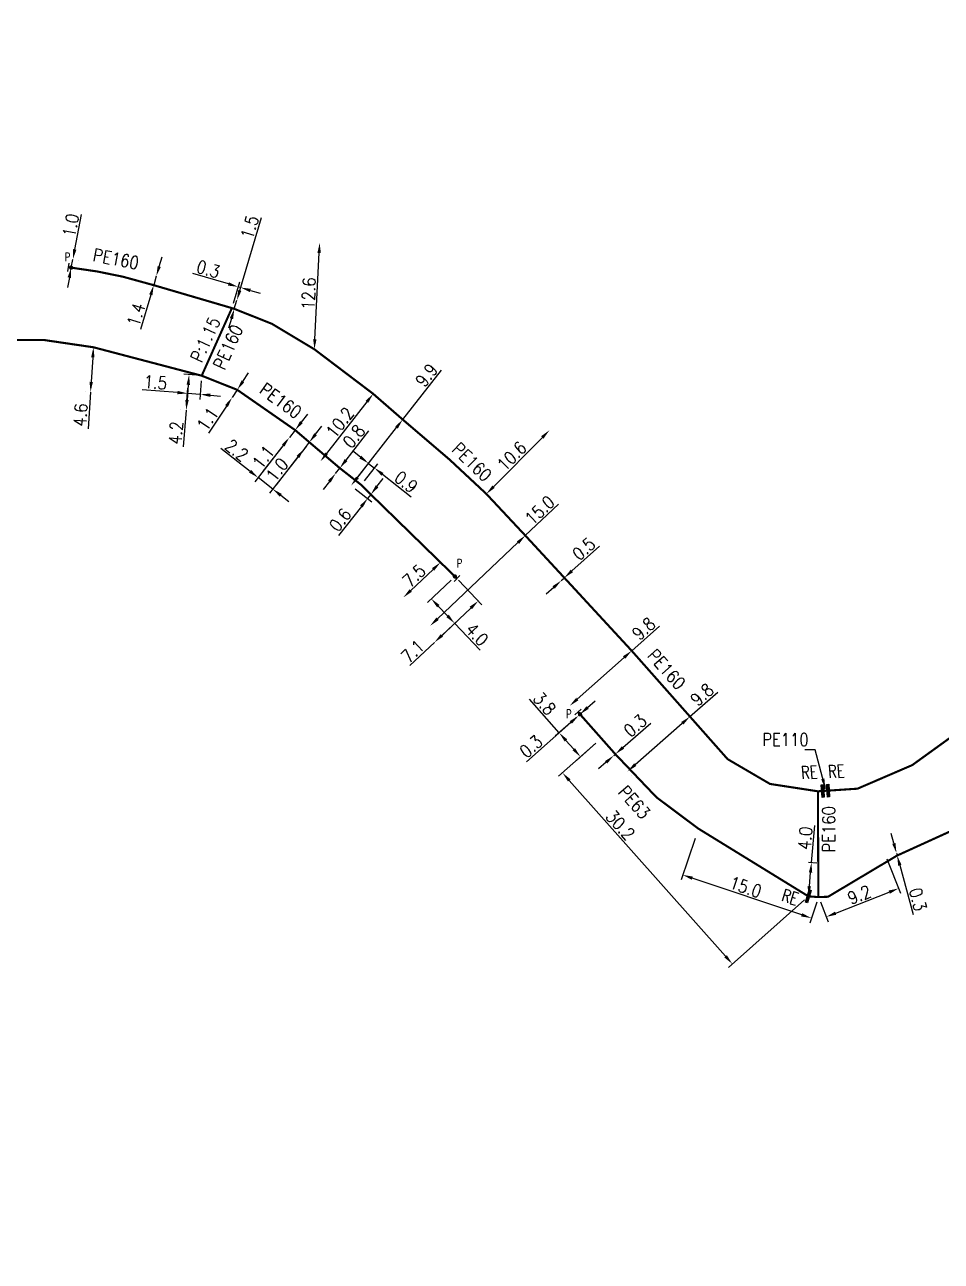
# Model space of a CAD drawing. Header units: millimetres. Extents: x 150994 to 151987, y 125997 to 127005.
# Drawn here: x 151619.6 to 151727.8, y 126854 to 127000.1 of the extents above; entities that cross this region are included whole.
import ezdxf
from ezdxf.enums import TextEntityAlignment as Align

# ---------------------------------------------------------------- set-up
doc = ezdxf.new("R2010")
doc.units = ezdxf.units.MM
doc.header["$PDMODE"] = 34
doc.linetypes.add('L_100_PE', pattern=[14, 10, -1.5, 1, -1.5])
doc.layers.get('0').update_dxf_attribs({"linetype": 'CONTINUOUS'})
doc.layers.get('Defpoints').update_dxf_attribs({"linetype": 'CONTINUOUS'})
for name, color, linetype in [('L_140', 3, 'CONTINUOUS'), ('L_300', 7, 'CONTINUOUS'), ('L_340', 7, 'CONTINUOUS')]:
    doc.layers.add(name, color=color, linetype=linetype)
doc.styles.add('G_ROMANS', font='ROMANS.SHX', dxfattribs={"width": 0.75})
doc.styles.get("Standard").update_dxf_attribs({"font": 'romans.shx', "width": 0.85})
doc.dimstyles.get("Standard").update_dxf_attribs({"dimtxt": 1.5, "dimasz": 1.2, "dimexe": 0.625, "dimexo": 0.625, "dimgap": 0.25, "dimtad": 1, "dimdec": 1, "dimzin": 0, "dimdsep": 46, "dimtxsty": 'Standard', "dimcen": -0.5, "dimadec": 0, "dimazin": 0, "dimtfac": 1, "dimtdec": 1, "dimtmove": 0, "dimatfit": 3, "dimfxl": 0, "dimtolj": 1, "dimtzin": 0, "dimarcsym": 0})

# ---------------------------------------------------------------- blocks, each defined once
blk = doc.blocks.new('*D876')
at = {"layer": 'Defpoints', "color": 0, "linetype": 'Continuous', "transparency": 16777216}
for p in [(151627.68, 126962.01), (151627.33, 126956.72), (151627.33, 126956.72)]:
    blk.add_point(p, dxfattribs=at)
at = {"layer": 'L_140', "color": 0, "linetype": 'Continuous', "lineweight": -2, "transparency": 16777216}
for p, q in [((151627.6, 126960.81), (151627.41, 126957.92)), ((151626.71, 126956.76), (151626.71, 126956.76)), ((151627.33, 126956.72), (151627.04, 126952.36))]:
    blk.add_line(p, q, dxfattribs=at)
at = {"layer": 'L_140', "color": 0, "linetype": 'Continuous', "transparency": 16777216}
for points in [[(151627.4, 126960.83), (151627.8, 126960.8), (151627.68, 126962.01)], [(151627.21, 126957.93), (151627.61, 126957.91), (151627.33, 126956.72)]]:
    blk.add_solid(points, dxfattribs=at)
at = {"layer": 'L_140', "color": 0, "linetype": 'Continuous', "transparency": 16777216, "insert": (151626.15, 126954.01), "char_height": 1.5, "attachment_point": 5, "rotation": 86.2139}
blk.add_mtext('\\A1;4.6', dxfattribs=at)
blk = doc.blocks.new('*D900')
at = {"layer": 'Defpoints', "color": 0, "linetype": 'Continuous', "transparency": 16777216}
for p in [(151625.24, 126972.4), (151625.24, 126972.4), (151625.05, 126971.42)]:
    blk.add_point(p, dxfattribs=at)
at = {"layer": 'L_340', "color": 0, "linetype": 'Continuous', "lineweight": -2, "transparency": 16777216}
for p, q in [((151625.47, 126973.58), (151626.27, 126977.69)), ((151625.05, 126971.42), (151625.24, 126972.4)), ((151625.86, 126972.28), (151625.86, 126972.28)), ((151625.67, 126971.3), (151625.67, 126971.3)), ((151624.83, 126970.24), (151624.6, 126969.06))]:
    blk.add_line(p, q, dxfattribs=at)
at = {"layer": 'L_340', "color": 0, "linetype": 'Continuous', "transparency": 16777216}
for points in [[(151625.28, 126973.62), (151625.67, 126973.54), (151625.24, 126972.4)], [(151624.63, 126970.28), (151625.02, 126970.2), (151625.05, 126971.42)]]:
    blk.add_solid(points, dxfattribs=at)
at = {"layer": 'L_340', "color": 0, "linetype": 'Continuous', "transparency": 16777216, "insert": (151625, 126976.42), "char_height": 1.5, "attachment_point": 5, "rotation": 79.0241}
blk.add_mtext('\\A1;1.0', dxfattribs=at)
blk = doc.blocks.new('*D901')
at = {"layer": 'Defpoints', "color": 0, "linetype": 'Continuous', "transparency": 16777216}
for p in [(151634.79, 126969.35), (151635.1, 126970.41), (151635.1, 126970.41)]:
    blk.add_point(p, dxfattribs=at)
at = {"layer": 'L_140', "color": 0, "linetype": 'Continuous', "lineweight": -2, "transparency": 16777216}
for p, q in [((151635.45, 126971.56), (151635.79, 126972.71)), ((151635.1, 126970.41), (151634.79, 126969.35)), ((151634.44, 126968.2), (151633.23, 126964.13))]:
    blk.add_line(p, q, dxfattribs=at)
at = {"layer": 'L_140', "color": 0, "linetype": 'Continuous', "transparency": 16777216}
for points in [[(151635.26, 126971.61), (151635.64, 126971.5), (151635.1, 126970.41)], [(151634.25, 126968.26), (151634.64, 126968.15), (151634.79, 126969.35)]]:
    blk.add_solid(points, dxfattribs=at)
at = {"layer": 'L_140', "color": 0, "linetype": 'Continuous', "transparency": 16777216, "insert": (151632.71, 126965.88), "char_height": 1.5, "attachment_point": 5, "rotation": 73.3324}
blk.add_mtext('\\A1;1.4', dxfattribs=at)
blk = doc.blocks.new('L_340_07')
at = {"color": 0, "linetype": 'Continuous', "const_width": 0.25, "flags": 128}
blk.add_lwpolyline([(0, 0), (0.35, 0)], dxfattribs=at)
at = {"color": 0, "linetype": 'Continuous', "flags": 128}
blk.add_lwpolyline([(0.35, -0.5), (0.35, 0.5)], dxfattribs=at)
at = {"color": 0, "linetype": 'Continuous', "width": 0.75, "flags": 3}
for tag, p in [('DEF_LEG', (0.72, -3.47)), ('DEF_COUP', (0.72, -5.97)), ('DEF_TYPE', (0.72, -8.47))]:
    blk.add_attdef(tag, text='', height=1.2, dxfattribs=at).set_placement(p, align=Align.MIDDLE)
blk = doc.blocks.new('*D907')
at = {"layer": 'Defpoints', "color": 0, "linetype": 'Continuous', "transparency": 16777216}
for p in [(151682.92, 126934.44), (151683.29, 126934.77), (151683.29, 126934.77)]:
    blk.add_point(p, dxfattribs=at)
at = {"layer": 'L_140', "color": 0, "linetype": 'Continuous', "lineweight": -2, "transparency": 16777216}
for p, q in [((151684.18, 126935.58), (151687.42, 126938.51)), ((151682.92, 126934.44), (151683.29, 126934.77)), ((151682.03, 126933.63), (151681.14, 126932.83))]:
    blk.add_line(p, q, dxfattribs=at)
at = {"layer": 'L_140', "color": 0, "linetype": 'Continuous', "transparency": 16777216}
for points in [[(151684.04, 126935.73), (151684.31, 126935.43), (151683.29, 126934.77)], [(151681.89, 126933.78), (151682.16, 126933.49), (151682.92, 126934.44)]]:
    blk.add_solid(points, dxfattribs=at)
at = {"layer": 'L_140', "color": 0, "linetype": 'Continuous', "transparency": 16777216, "insert": (151685.58, 126938.19), "char_height": 1.5, "attachment_point": 5, "rotation": 42.092}
blk.add_mtext('\\A1;0.5', dxfattribs=at)
blk = doc.blocks.new('*D913')
at = {"layer": 'Defpoints', "color": 0, "linetype": 'Continuous', "transparency": 16777216}
for p in [(151691.24, 126926.15), (151683.92, 126919.64), (151683.92, 126919.64)]:
    blk.add_point(p, dxfattribs=at)
at = {"layer": 'L_140', "color": 0, "linetype": 'Continuous', "lineweight": -2, "transparency": 16777216}
for p, q in [((151691.24, 126926.15), (151694.51, 126929.05)), ((151684.81, 126920.44), (151690.34, 126925.35)), ((151684.33, 126919.17), (151684.33, 126919.17))]:
    blk.add_line(p, q, dxfattribs=at)
at = {"layer": 'L_140', "color": 0, "linetype": 'Continuous', "transparency": 16777216}
for points in [[(151690.21, 126925.5), (151690.48, 126925.2), (151691.24, 126926.15)], [(151684.68, 126920.59), (151684.95, 126920.29), (151683.92, 126919.64)]]:
    blk.add_solid(points, dxfattribs=at)
at = {"layer": 'L_140', "color": 0, "linetype": 'Continuous', "transparency": 16777216, "insert": (151692.66, 126928.75), "char_height": 1.5, "attachment_point": 5, "rotation": 41.6161}
blk.add_mtext('\\A1;9.8', dxfattribs=at)
blk = doc.blocks.new('*D914')
at = {"layer": 'Defpoints', "color": 0, "linetype": 'Continuous', "transparency": 16777216}
for p in [(151698.12, 126918.37), (151690.76, 126911.9), (151690.76, 126911.9)]:
    blk.add_point(p, dxfattribs=at)
at = {"layer": 'L_140', "color": 0, "linetype": 'Continuous', "lineweight": -2, "transparency": 16777216}
for p, q in [((151698.12, 126918.37), (151701.4, 126921.25)), ((151691.66, 126912.69), (151697.22, 126917.58)), ((151691.18, 126911.43), (151691.18, 126911.43))]:
    blk.add_line(p, q, dxfattribs=at)
at = {"layer": 'L_140', "color": 0, "linetype": 'Continuous', "transparency": 16777216}
for points in [[(151697.09, 126917.73), (151697.35, 126917.43), (151698.12, 126918.37)], [(151691.53, 126912.84), (151691.8, 126912.54), (151690.76, 126911.9)]]:
    blk.add_solid(points, dxfattribs=at)
at = {"layer": 'L_140', "color": 0, "linetype": 'Continuous', "transparency": 16777216, "insert": (151699.55, 126920.96), "char_height": 1.5, "attachment_point": 5, "rotation": 41.3341}
blk.add_mtext('\\A1;9.8', dxfattribs=at)
blk = doc.blocks.new('*D915')
at = {"layer": 'Defpoints', "color": 0, "linetype": 'Continuous', "transparency": 16777216}
for p in [(151685.14, 126918.64), (151687.48, 126915.63), (151685.2, 126913.61)]:
    blk.add_point(p, dxfattribs=at)
at = {"layer": 'L_340', "color": 0, "linetype": 'Continuous', "lineweight": -2, "transparency": 16777216}
for p, q in [((151682.68, 126916.45), (151679.16, 126920.42)), ((151684.67, 126918.22), (151682.21, 126916.04)), ((151684.4, 126914.51), (151683.48, 126915.56)), ((151687.01, 126915.22), (151684.73, 126913.2))]:
    blk.add_line(p, q, dxfattribs=at)
at = {"layer": 'L_340', "color": 0, "linetype": 'Continuous', "transparency": 16777216}
for points in [[(151683.62, 126915.69), (151683.33, 126915.42), (151682.68, 126916.45)], [(151684.55, 126914.64), (151684.26, 126914.38), (151685.2, 126913.61)]]:
    blk.add_solid(points, dxfattribs=at)
at = {"layer": 'L_340', "color": 0, "linetype": 'Continuous', "transparency": 16777216, "insert": (151680.96, 126919.9), "char_height": 1.5, "attachment_point": 5, "rotation": 311.6161}
blk.add_mtext('\\A1;3.8', dxfattribs=at)
blk = doc.blocks.new('*D916')
at = {"layer": 'Defpoints', "color": 0, "linetype": 'Continuous', "transparency": 16777216}
for p in [(151684.95, 126918.47), (151684.95, 126918.47), (151685.14, 126918.64)]:
    blk.add_point(p, dxfattribs=at)
at = {"layer": 'L_340', "color": 0, "linetype": 'Continuous', "lineweight": -2, "transparency": 16777216}
for p, q in [((151686.04, 126919.44), (151686.93, 126920.23)), ((151684.54, 126918.94), (151684.54, 126918.94)), ((151684.72, 126919.11), (151684.72, 126919.11)), ((151685.14, 126918.64), (151684.95, 126918.47)), ((151684.06, 126917.68), (151678.83, 126913.04))]:
    blk.add_line(p, q, dxfattribs=at)
at = {"layer": 'L_340', "color": 0, "linetype": 'Continuous', "transparency": 16777216}
for points in [[(151685.9, 126919.59), (151686.17, 126919.29), (151685.14, 126918.64)], [(151683.92, 126917.83), (151684.19, 126917.53), (151684.95, 126918.47)]]:
    blk.add_solid(points, dxfattribs=at)
at = {"layer": 'L_340', "color": 0, "linetype": 'Continuous', "transparency": 16777216, "insert": (151679.35, 126914.84), "char_height": 1.5, "attachment_point": 5, "rotation": 41.6161}
blk.add_mtext('\\A1;0.3', dxfattribs=at)
blk = doc.blocks.new('*D917')
at = {"layer": 'Defpoints', "color": 0, "linetype": 'Continuous', "transparency": 16777216}
for p in [(151689.12, 126913.76), (151689.12, 126913.76), (151689.31, 126913.93)]:
    blk.add_point(p, dxfattribs=at)
at = {"layer": 'L_140', "color": 0, "linetype": 'Continuous', "lineweight": -2, "transparency": 16777216}
for p, q in [((151690.21, 126914.72), (151693.49, 126917.61)), ((151689.12, 126913.76), (151689.31, 126913.93)), ((151688.22, 126912.97), (151687.32, 126912.18))]:
    blk.add_line(p, q, dxfattribs=at)
at = {"layer": 'L_140', "color": 0, "linetype": 'Continuous', "transparency": 16777216}
for points in [[(151688.09, 126913.12), (151688.35, 126912.82), (151689.12, 126913.76)], [(151690.08, 126914.87), (151690.34, 126914.57), (151689.31, 126913.93)]]:
    blk.add_solid(points, dxfattribs=at)
at = {"layer": 'L_140', "color": 0, "linetype": 'Continuous', "transparency": 16777216, "insert": (151691.64, 126917.31), "char_height": 1.5, "attachment_point": 5, "rotation": 41.3341}
blk.add_mtext('\\A1;0.3', dxfattribs=at)
blk = doc.blocks.new('*D918')
at = {"layer": 'Defpoints', "color": 0, "linetype": 'Continuous', "transparency": 16777216}
for p in [(151670.36, 126934.93), (151667.96, 126927.14), (151667.96, 126927.14)]:
    blk.add_point(p, dxfattribs=at)
at = {"layer": 'L_340', "color": 0, "linetype": 'Continuous', "lineweight": -2, "transparency": 16777216}
for p, q in [((151670.79, 126934.48), (151673.54, 126931.58)), ((151672.24, 126931.2), (151668.83, 126927.97)), ((151667.96, 126927.14), (151665.05, 126924.39))]:
    blk.add_line(p, q, dxfattribs=at)
at = {"layer": 'L_340', "color": 0, "linetype": 'Continuous', "transparency": 16777216}
for points in [[(151672.1, 126931.35), (151672.38, 126931.06), (151673.11, 126932.03)], [(151668.69, 126928.11), (151668.97, 126927.82), (151667.96, 126927.14)]]:
    blk.add_solid(points, dxfattribs=at)
at = {"layer": 'L_340', "color": 0, "linetype": 'Continuous', "transparency": 16777216, "insert": (151665.38, 126926.08), "char_height": 1.5, "attachment_point": 5, "rotation": 43.4808}
blk.add_mtext('\\A1;7.1', dxfattribs=at)
blk = doc.blocks.new('*D919')
at = {"layer": 'Defpoints', "color": 0, "linetype": 'Continuous', "transparency": 16777216}
for p in [(151670.36, 126934.93), (151670.33, 126929.39), (151667.96, 126927.14)]:
    blk.add_point(p, dxfattribs=at)
at = {"layer": 'L_340', "color": 0, "linetype": 'Continuous', "lineweight": -2, "transparency": 16777216}
for p, q in [((151669.91, 126934.5), (151667.12, 126931.86)), ((151668.4, 126931.42), (151669.5, 126930.26)), ((151668.41, 126927.57), (151670.78, 126929.82)), ((151670.33, 126929.39), (151673.34, 126926.22))]:
    blk.add_line(p, q, dxfattribs=at)
at = {"layer": 'L_340', "color": 0, "linetype": 'Continuous', "transparency": 16777216}
for points in [[(151668.55, 126931.56), (151668.26, 126931.28), (151667.57, 126932.29)], [(151669.65, 126930.4), (151669.36, 126930.12), (151670.33, 126929.39)]]:
    blk.add_solid(points, dxfattribs=at)
at = {"layer": 'L_340', "color": 0, "linetype": 'Continuous', "transparency": 16777216, "insert": (151672.97, 126928.06), "char_height": 1.5, "attachment_point": 5, "rotation": 313.4808}
blk.add_mtext('\\A1;4.0', dxfattribs=at)
blk = doc.blocks.new('*D920')
at = {"layer": 'Defpoints', "color": 0, "linetype": 'Continuous', "transparency": 16777216}
for p in [(151678.68, 126939.76), (151667.44, 126929.1), (151667.44, 126929.1)]:
    blk.add_point(p, dxfattribs=at)
at = {"layer": 'L_140', "color": 0, "linetype": 'Continuous', "lineweight": -2, "transparency": 16777216}
for p, q in [((151678.68, 126939.76), (151682.6, 126943.47)), ((151668.31, 126929.92), (151677.81, 126938.93)), ((151667.87, 126928.64), (151667.87, 126928.64))]:
    blk.add_line(p, q, dxfattribs=at)
at = {"layer": 'L_140', "color": 0, "linetype": 'Continuous', "transparency": 16777216}
for points in [[(151677.67, 126939.08), (151677.95, 126938.78), (151678.68, 126939.76)], [(151668.17, 126930.07), (151668.45, 126929.78), (151667.44, 126929.1)]]:
    blk.add_solid(points, dxfattribs=at)
at = {"layer": 'L_140', "color": 0, "linetype": 'Continuous', "transparency": 16777216, "insert": (151680.39, 126942.75), "char_height": 1.5, "attachment_point": 5, "rotation": 43.4808}
blk.add_mtext('\\A1;15.0', dxfattribs=at)
blk = doc.blocks.new('*D921')
at = {"layer": 'Defpoints', "color": 0, "linetype": 'Continuous', "transparency": 16777216}
for p in [(151664.2, 126953.47), (151658.11, 126945.67), (151658.11, 126945.67)]:
    blk.add_point(p, dxfattribs=at)
at = {"layer": 'L_140', "color": 0, "linetype": 'Continuous', "lineweight": -2, "transparency": 16777216}
for p, q in [((151664.2, 126953.47), (151668.77, 126959.32)), ((151658.85, 126946.61), (151663.46, 126952.52)), ((151658.6, 126945.28), (151658.6, 126945.28))]:
    blk.add_line(p, q, dxfattribs=at)
at = {"layer": 'L_140', "color": 0, "linetype": 'Continuous', "transparency": 16777216}
for points in [[(151663.31, 126952.65), (151663.62, 126952.4), (151664.2, 126953.47)], [(151658.69, 126946.74), (151659.01, 126946.49), (151658.11, 126945.67)]]:
    blk.add_solid(points, dxfattribs=at)
at = {"layer": 'L_140', "color": 0, "linetype": 'Continuous', "transparency": 16777216, "insert": (151667.02, 126958.71), "char_height": 1.5, "attachment_point": 5, "rotation": 52.0194}
blk.add_mtext('\\A1;9.9', dxfattribs=at)
blk = doc.blocks.new('*D922')
at = {"layer": 'Defpoints', "color": 0, "linetype": 'Continuous', "transparency": 16777216}
for p in [(151660.16, 126948.29), (151658.11, 126945.67), (151659.31, 126945.74)]:
    blk.add_point(p, dxfattribs=at)
at = {"layer": 'L_140', "color": 0, "linetype": 'Continuous', "lineweight": -2, "transparency": 16777216}
for p, q in [((151659.21, 126949.03), (151658.27, 126949.77)), ((151658.49, 126946.16), (151660.54, 126948.78)), ((151659.7, 126946.24), (151661.25, 126948.23)), ((151660.16, 126948.29), (151660.87, 126947.74)), ((151661.81, 126947), (151665.21, 126944.35))]:
    blk.add_line(p, q, dxfattribs=at)
at = {"layer": 'L_140', "color": 0, "linetype": 'Continuous', "transparency": 16777216}
for points in [[(151659.33, 126949.19), (151659.09, 126948.87), (151660.16, 126948.29)], [(151661.94, 126947.16), (151661.69, 126946.84), (151660.87, 126947.74)]]:
    blk.add_solid(points, dxfattribs=at)
at = {"layer": 'L_140', "color": 0, "linetype": 'Continuous', "transparency": 16777216, "insert": (151664.6, 126946.09), "char_height": 1.5, "attachment_point": 5, "rotation": 322.0194}
blk.add_mtext('\\A1;0.9', dxfattribs=at)
blk = doc.blocks.new('*D923')
at = {"layer": 'Defpoints', "color": 0, "linetype": 'Continuous', "transparency": 16777216}
for p in [(151658.11, 126945.67), (151660.43, 126944.62), (151660.06, 126944.15)]:
    blk.add_point(p, dxfattribs=at)
at = {"layer": 'L_140', "color": 0, "linetype": 'Continuous', "lineweight": -2, "transparency": 16777216}
for p, q in [((151661.16, 126945.57), (151661.9, 126946.51)), ((151658.6, 126945.28), (151660.55, 126943.76)), ((151660.43, 126944.62), (151660.06, 126944.15)), ((151659.32, 126943.2), (151656.63, 126939.76))]:
    blk.add_line(p, q, dxfattribs=at)
at = {"layer": 'L_140', "color": 0, "linetype": 'Continuous', "transparency": 16777216}
for points in [[(151661.01, 126945.69), (151661.32, 126945.44), (151660.43, 126944.62)], [(151659.16, 126943.32), (151659.48, 126943.08), (151660.06, 126944.15)]]:
    blk.add_solid(points, dxfattribs=at)
at = {"layer": 'L_140', "color": 0, "linetype": 'Continuous', "transparency": 16777216, "insert": (151656.82, 126941.62), "char_height": 1.5, "attachment_point": 5, "rotation": 52.0194}
blk.add_mtext('\\A1;0.6', dxfattribs=at)
blk = doc.blocks.new('*D924')
at = {"layer": 'Defpoints', "color": 0, "linetype": 'Continuous', "transparency": 16777216}
for p in [(151650.82, 126951.36), (151653.17, 126950.79), (151647.12, 126946.61)]:
    blk.add_point(p, dxfattribs=at)
at = {"layer": 'L_140', "color": 0, "linetype": 'Continuous', "lineweight": -2, "transparency": 16777216}
for p, q in [((151646.17, 126947.35), (151642.73, 126950.04)), ((151650.44, 126950.86), (151646.74, 126946.12)), ((151652.79, 126950.3), (151648.47, 126944.77)), ((151648.85, 126945.26), (151647.12, 126946.61)), ((151649.8, 126944.52), (151650.75, 126943.78))]:
    blk.add_line(p, q, dxfattribs=at)
at = {"layer": 'L_140', "color": 0, "linetype": 'Continuous', "transparency": 16777216}
for points in [[(151646.3, 126947.51), (151646.05, 126947.2), (151647.12, 126946.61)], [(151649.92, 126944.68), (151649.68, 126944.36), (151648.85, 126945.26)]]:
    blk.add_solid(points, dxfattribs=at)
at = {"layer": 'L_140', "color": 0, "linetype": 'Continuous', "transparency": 16777216, "insert": (151644.59, 126949.86), "char_height": 1.5, "attachment_point": 5, "rotation": 322.0194}
blk.add_mtext('\\A1;2.2', dxfattribs=at)
blk = doc.blocks.new('*D925')
at = {"layer": 'Defpoints', "color": 0, "linetype": 'Continuous', "transparency": 16777216}
for p in [(151653.17, 126950.79), (151652.56, 126950), (151652.56, 126950)]:
    blk.add_point(p, dxfattribs=at)
at = {"layer": 'L_140', "color": 0, "linetype": 'Continuous', "lineweight": -2, "transparency": 16777216}
for p, q in [((151653.91, 126951.74), (151654.65, 126952.68)), ((151653.17, 126950.79), (151652.56, 126950)), ((151651.82, 126949.06), (151649.24, 126945.75))]:
    blk.add_line(p, q, dxfattribs=at)
at = {"layer": 'L_140', "color": 0, "linetype": 'Continuous', "transparency": 16777216}
for points in [[(151653.75, 126951.86), (151654.07, 126951.61), (151653.17, 126950.79)], [(151651.66, 126949.18), (151651.98, 126948.93), (151652.56, 126950)]]:
    blk.add_solid(points, dxfattribs=at)
at = {"layer": 'L_140', "color": 0, "linetype": 'Continuous', "transparency": 16777216, "insert": (151649.37, 126947.55), "char_height": 1.5, "attachment_point": 5, "rotation": 52.0194}
blk.add_mtext('\\A1;1.0', dxfattribs=at)
blk = doc.blocks.new('*D926')
at = {"layer": 'Defpoints', "color": 0, "linetype": 'Continuous', "transparency": 16777216}
for p in [(151656.28, 126947.1), (151656.28, 126947.1), (151656.77, 126947.73)]:
    blk.add_point(p, dxfattribs=at)
at = {"layer": 'L_140', "color": 0, "linetype": 'Continuous', "lineweight": -2, "transparency": 16777216}
for p, q in [((151657.51, 126948.68), (151660.2, 126952.12)), ((151656.28, 126947.1), (151656.77, 126947.73)), ((151655.54, 126946.15), (151654.8, 126945.21))]:
    blk.add_line(p, q, dxfattribs=at)
at = {"layer": 'L_140', "color": 0, "linetype": 'Continuous', "transparency": 16777216}
for points in [[(151657.35, 126948.8), (151657.66, 126948.55), (151656.77, 126947.73)], [(151655.38, 126946.28), (151655.69, 126946.03), (151656.28, 126947.1)]]:
    blk.add_solid(points, dxfattribs=at)
at = {"layer": 'L_140', "color": 0, "linetype": 'Continuous', "transparency": 16777216, "insert": (151658.43, 126951.49), "char_height": 1.5, "attachment_point": 5, "rotation": 52.0194}
blk.add_mtext('\\A1;0.8', dxfattribs=at)
blk = doc.blocks.new('*D927')
at = {"layer": 'Defpoints', "color": 0, "linetype": 'Continuous', "transparency": 16777216}
for p in [(151660.71, 126956.51), (151654.47, 126948.51), (151654.47, 126948.51)]:
    blk.add_point(p, dxfattribs=at)
at = {"layer": 'L_140', "color": 0, "linetype": 'Continuous', "lineweight": -2, "transparency": 16777216}
blk.add_line((151659.97, 126955.57), (151655.2, 126949.46), dxfattribs=at)
at = {"layer": 'L_140', "color": 0, "linetype": 'Continuous', "transparency": 16777216}
for points in [[(151659.82, 126955.69), (151660.13, 126955.44), (151660.71, 126956.51)], [(151655.05, 126949.58), (151655.36, 126949.33), (151654.47, 126948.51)]]:
    blk.add_solid(points, dxfattribs=at)
at = {"layer": 'L_140', "color": 0, "linetype": 'Continuous', "transparency": 16777216, "insert": (151656.8, 126953.13), "char_height": 1.5, "attachment_point": 5, "rotation": 52.0194}
blk.add_mtext('\\A1;10.2', dxfattribs=at)
blk = doc.blocks.new('*D928')
at = {"layer": 'Defpoints', "color": 0, "linetype": 'Continuous', "transparency": 16777216}
for p in [(151640.46, 126958.65), (151638.63, 126954.58), (151638.63, 126954.58)]:
    blk.add_point(p, dxfattribs=at)
at = {"layer": 'L_140', "color": 0, "linetype": 'Continuous', "lineweight": -2, "transparency": 16777216}
for p, q in [((151639.84, 126958.7), (151638.35, 126958.82)), ((151638.87, 126957.57), (151638.73, 126955.78)), ((151638.01, 126954.63), (151638.01, 126954.63)), ((151638.63, 126954.58), (151638.28, 126950.23))]:
    blk.add_line(p, q, dxfattribs=at)
at = {"layer": 'L_140', "color": 0, "linetype": 'Continuous', "transparency": 16777216}
for points in [[(151638.67, 126957.59), (151639.07, 126957.56), (151638.97, 126958.77)], [(151638.53, 126955.8), (151638.93, 126955.76), (151638.63, 126954.58)]]:
    blk.add_solid(points, dxfattribs=at)
at = {"layer": 'L_140', "color": 0, "linetype": 'Continuous', "transparency": 16777216, "insert": (151637.41, 126951.89), "char_height": 1.5, "attachment_point": 5, "rotation": 85.417}
blk.add_mtext('\\A1;4.2', dxfattribs=at)
blk = doc.blocks.new('*D929')
at = {"layer": 'Defpoints', "color": 0, "linetype": 'Continuous', "transparency": 16777216}
for p in [(151640.46, 126958.65), (151638.79, 126956.56), (151638.63, 126954.58)]:
    blk.add_point(p, dxfattribs=at)
at = {"layer": 'L_140', "color": 0, "linetype": 'Continuous', "lineweight": -2, "transparency": 16777216}
for p, q in [((151640.41, 126958.03), (151640.24, 126955.82)), ((151637.6, 126956.66), (151633.42, 126956.99)), ((151638.68, 126955.21), (151638.84, 126957.19)), ((151640.29, 126956.44), (151638.79, 126956.56)), ((151641.48, 126956.35), (151642.68, 126956.25))]:
    blk.add_line(p, q, dxfattribs=at)
at = {"layer": 'L_140', "color": 0, "linetype": 'Continuous', "transparency": 16777216}
for points in [[(151637.61, 126956.86), (151637.58, 126956.46), (151638.79, 126956.56)], [(151641.5, 126956.55), (151641.47, 126956.15), (151640.29, 126956.44)]]:
    blk.add_solid(points, dxfattribs=at)
at = {"layer": 'L_140', "color": 0, "linetype": 'Continuous', "transparency": 16777216, "insert": (151634.99, 126957.87), "char_height": 1.5, "attachment_point": 5, "rotation": 355.417}
blk.add_mtext('\\A1;1.5', dxfattribs=at)
blk = doc.blocks.new('*D930')
at = {"layer": 'Defpoints', "color": 0, "linetype": 'Continuous', "transparency": 16777216}
for p in [(151644.05, 126956.07), (151644.05, 126956.07), (151644.66, 126956.98)]:
    blk.add_point(p, dxfattribs=at)
at = {"layer": 'L_140', "color": 0, "linetype": 'Continuous', "lineweight": -2, "transparency": 16777216}
for p, q in [((151645.33, 126957.98), (151645.99, 126958.98)), ((151644.66, 126956.98), (151644.05, 126956.07)), ((151643.39, 126955.07), (151641.27, 126951.88))]:
    blk.add_line(p, q, dxfattribs=at)
at = {"layer": 'L_140', "color": 0, "linetype": 'Continuous', "transparency": 16777216}
for points in [[(151645.16, 126958.09), (151645.49, 126957.87), (151644.66, 126956.98)], [(151643.22, 126955.18), (151643.56, 126954.96), (151644.05, 126956.07)]]:
    blk.add_solid(points, dxfattribs=at)
at = {"layer": 'L_140', "color": 0, "linetype": 'Continuous', "transparency": 16777216, "insert": (151641.17, 126953.53), "char_height": 1.5, "attachment_point": 5, "rotation": 56.3654}
blk.add_mtext('\\A1;1.1', dxfattribs=at)
blk = doc.blocks.new('*D931')
at = {"layer": 'Defpoints', "color": 0, "linetype": 'Continuous', "transparency": 16777216}
for p in [(151644.62, 126967.57), (151644.62, 126967.57), (151644.31, 126966.55)]:
    blk.add_point(p, dxfattribs=at)
at = {"layer": 'L_140', "color": 0, "linetype": 'Continuous', "lineweight": -2, "transparency": 16777216}
for p, q in [((151644.96, 126968.72), (151647.51, 126977.36)), ((151644.31, 126966.55), (151644.62, 126967.57)), ((151643.71, 126966.73), (151643.71, 126966.73)), ((151643.97, 126965.4), (151643.63, 126964.25))]:
    blk.add_line(p, q, dxfattribs=at)
at = {"layer": 'L_140', "color": 0, "linetype": 'Continuous', "transparency": 16777216}
for points in [[(151644.77, 126968.78), (151645.15, 126968.67), (151644.62, 126967.57)], [(151643.78, 126965.46), (151644.17, 126965.34), (151644.31, 126966.55)]]:
    blk.add_solid(points, dxfattribs=at)
at = {"layer": 'L_140', "color": 0, "linetype": 'Continuous', "transparency": 16777216, "insert": (151646.13, 126976.21), "char_height": 1.5, "attachment_point": 5, "rotation": 73.5173}
blk.add_mtext('\\A1;1.5', dxfattribs=at)
blk = doc.blocks.new('*D932')
at = {"layer": 'Defpoints', "color": 0, "linetype": 'Continuous', "transparency": 16777216}
for p in [(151645.06, 126969.07), (151644.62, 126967.57), (151644.03, 126966.64)]:
    blk.add_point(p, dxfattribs=at)
at = {"layer": 'L_140', "color": 0, "linetype": 'Continuous', "lineweight": -2, "transparency": 16777216}
for p, q in [((151643.62, 126969.49), (151639.43, 126970.74)), ((151644.2, 126967.24), (151644.95, 126969.75)), ((151645.06, 126969.07), (151644.77, 126969.15)), ((151644.79, 126968.17), (151645.24, 126969.67)), ((151646.21, 126968.73), (151647.36, 126968.39))]:
    blk.add_line(p, q, dxfattribs=at)
at = {"layer": 'L_140', "color": 0, "linetype": 'Continuous', "transparency": 16777216}
for points in [[(151643.68, 126969.69), (151643.56, 126969.3), (151644.77, 126969.15)], [(151646.27, 126968.92), (151646.15, 126968.54), (151645.06, 126969.07)]]:
    blk.add_solid(points, dxfattribs=at)
at = {"layer": 'L_140', "color": 0, "linetype": 'Continuous', "transparency": 16777216, "insert": (151641.23, 126971.24), "char_height": 1.5, "attachment_point": 5, "rotation": 343.5173}
blk.add_mtext('\\A1;0.3', dxfattribs=at)
blk = doc.blocks.new('*D933')
at = {"layer": 'Defpoints', "color": 0, "linetype": 'Continuous', "transparency": 16777216}
for p in [(151698.92, 126904.57), (151697.27, 126899.66), (151713.29, 126897.04)]:
    blk.add_point(p, dxfattribs=at)
at = {"layer": 'L_140', "color": 0, "linetype": 'Continuous', "lineweight": -2, "transparency": 16777216}
for p, q in [((151698.72, 126903.98), (151697.07, 126899.06)), ((151711.32, 126894.94), (151698.4, 126899.27)), ((151713.09, 126896.45), (151712.26, 126893.96))]:
    blk.add_line(p, q, dxfattribs=at)
at = {"layer": 'L_140', "color": 0, "linetype": 'Continuous', "transparency": 16777216}
for points in [[(151698.47, 126899.46), (151698.34, 126899.08), (151697.27, 126899.66)], [(151711.38, 126895.13), (151711.25, 126894.75), (151712.46, 126894.56)]]:
    blk.add_solid(points, dxfattribs=at)
at = {"layer": 'L_140', "color": 0, "linetype": 'Continuous', "transparency": 16777216, "insert": (151704.69, 126898.22), "char_height": 1.5, "attachment_point": 5, "rotation": 341.444}
blk.add_mtext('\\A1;15.0', dxfattribs=at)
blk = doc.blocks.new('*D934')
at = {"layer": 'Defpoints', "color": 0, "linetype": 'Continuous', "transparency": 16777216}
for p in [(151721.16, 126902.16), (151722.77, 126898.07), (151713.29, 126897.04)]:
    blk.add_point(p, dxfattribs=at)
at = {"layer": 'L_140', "color": 0, "linetype": 'Continuous', "lineweight": -2, "transparency": 16777216}
for p, q in [((151721.39, 126901.58), (151723, 126897.49)), ((151715.33, 126895.14), (151721.65, 126897.63)), ((151713.52, 126896.46), (151714.44, 126894.12))]:
    blk.add_line(p, q, dxfattribs=at)
at = {"layer": 'L_140', "color": 0, "linetype": 'Continuous', "transparency": 16777216}
for points in [[(151721.58, 126897.81), (151721.73, 126897.44), (151722.77, 126898.07)], [(151715.25, 126895.32), (151715.4, 126894.95), (151714.21, 126894.7)]]:
    blk.add_solid(points, dxfattribs=at)
at = {"layer": 'L_140', "color": 0, "linetype": 'Continuous', "transparency": 16777216, "insert": (151718.12, 126897.31), "char_height": 1.5, "attachment_point": 5, "rotation": 21.4828}
blk.add_mtext('\\A1;9.2', dxfattribs=at)
blk = doc.blocks.new('*D935')
at = {"layer": 'Defpoints', "color": 0, "linetype": 'Continuous', "transparency": 16777216}
for p in [(151687.48, 126915.63), (151683.07, 126911.72), (151712.11, 126897.13)]:
    blk.add_point(p, dxfattribs=at)
at = {"layer": 'L_340', "color": 0, "linetype": 'Continuous', "lineweight": -2, "transparency": 16777216}
for p, q in [((151687.01, 126915.22), (151682.61, 126911.31)), ((151702.33, 126890.04), (151683.87, 126910.82)), ((151711.64, 126896.71), (151702.66, 126888.73))]:
    blk.add_line(p, q, dxfattribs=at)
at = {"layer": 'L_340', "color": 0, "linetype": 'Continuous', "transparency": 16777216}
for points in [[(151684.02, 126910.96), (151683.72, 126910.69), (151683.07, 126911.72)], [(151702.48, 126890.17), (151702.18, 126889.91), (151703.13, 126889.14)]]:
    blk.add_solid(points, dxfattribs=at)
at = {"layer": 'L_340', "color": 0, "linetype": 'Continuous', "transparency": 16777216, "insert": (151689.9, 126905.54), "char_height": 1.5, "attachment_point": 5, "rotation": 311.6161}
blk.add_mtext('\\A1;30.2', dxfattribs=at)
blk = doc.blocks.new('*D936')
at = {"layer": 'Defpoints', "color": 0, "linetype": 'Continuous', "transparency": 16777216}
for p in [(151711.49, 126901.22), (151712.47, 126901.13), (151712.11, 126897.13)]:
    blk.add_point(p, dxfattribs=at)
at = {"layer": 'L_340', "color": 0, "linetype": 'Continuous', "lineweight": -2, "transparency": 16777216}
for p, q in [((151712.47, 126901.13), (151712.86, 126905.49)), ((151712.12, 126901.17), (151713.09, 126901.08)), ((151712.22, 126898.32), (151712.36, 126899.94))]:
    blk.add_line(p, q, dxfattribs=at)
at = {"layer": 'L_340', "color": 0, "linetype": 'Continuous', "transparency": 16777216}
for points in [[(151712.17, 126899.96), (151712.56, 126899.92), (151712.47, 126901.13)], [(151712.02, 126898.34), (151712.42, 126898.3), (151712.11, 126897.13)]]:
    blk.add_solid(points, dxfattribs=at)
at = {"layer": 'L_340', "color": 0, "linetype": 'Continuous', "transparency": 16777216, "insert": (151711.73, 126904), "char_height": 1.5, "attachment_point": 5, "rotation": 84.8562}
blk.add_mtext('\\A1;4.0', dxfattribs=at)
blk = doc.blocks.new('*D937')
at = {"layer": 'Defpoints', "color": 0, "linetype": 'Continuous', "transparency": 16777216}
for p in [(151722.51, 126902.24), (151722.51, 126902.24), (151722.59, 126901.95)]:
    blk.add_point(p, dxfattribs=at)
at = {"layer": 'L_140', "color": 0, "linetype": 'Continuous', "lineweight": -2, "transparency": 16777216}
for p, q in [((151722.19, 126903.4), (151721.88, 126904.56)), ((151722.51, 126902.24), (151722.59, 126901.95)), ((151722.9, 126900.8), (151724.49, 126894.97))]:
    blk.add_line(p, q, dxfattribs=at)
at = {"layer": 'L_140', "color": 0, "linetype": 'Continuous', "transparency": 16777216}
for points in [[(151722.39, 126903.45), (151722, 126903.35), (151722.51, 126902.24)], [(151723.1, 126900.85), (151722.71, 126900.74), (151722.59, 126901.95)]]:
    blk.add_solid(points, dxfattribs=at)
at = {"layer": 'L_140', "color": 0, "linetype": 'Continuous', "transparency": 16777216, "insert": (151725.04, 126896.76), "char_height": 1.5, "attachment_point": 5, "rotation": 285.2608}
blk.add_mtext('\\A1;0.3', dxfattribs=at)
blk = doc.blocks.new('L_340_21')
at = {"linetype": 'Continuous'}
blk.add_hatch(color=0, dxfattribs=at).paths.add_polyline_path([(0.125, 0.75), (-0.125, 0.75), (-0.125, -0.75), (0.125, -0.75)])
at = {"color": 0, "linetype": 'Continuous'}
blk.add_lwpolyline([(-0.125, 0.75), (0.125, 0.75), (0.125, -0.75), (-0.125, -0.75)], close=True, dxfattribs=at)
at = {"color": 0, "linetype": 'Continuous', "style": 'G_ROMANS', "width": 0.75}
for tag, height, flags, p in [('RE', 1.5, 8, (0, 3)), ('DEF_LEG', 1.2, 3, (0, -5)), ('DEF_COUP', 1.2, 3, (0, -7.5)), ('DEF_TYPE', 1.2, 3, (0, -10))]:
    blk.add_attdef(tag, text='', height=height, dxfattribs=dict(at, flags=flags)).set_placement(p, align=Align.MIDDLE)
blk = doc.blocks.new('*D938')
at = {"layer": 'Defpoints', "color": 0, "linetype": 'Continuous', "transparency": 16777216}
for p in [(151651.5, 126952.22), (151650.82, 126951.36), (151650.82, 126951.36)]:
    blk.add_point(p, dxfattribs=at)
at = {"layer": 'L_140', "color": 0, "linetype": 'Continuous', "lineweight": -2, "transparency": 16777216}
for p, q in [((151652.24, 126953.17), (151652.98, 126954.12)), ((151651.5, 126952.22), (151650.82, 126951.36)), ((151650.08, 126950.41), (151647.73, 126947.4))]:
    blk.add_line(p, q, dxfattribs=at)
at = {"layer": 'L_140', "color": 0, "linetype": 'Continuous', "transparency": 16777216}
for points in [[(151652.08, 126953.29), (151652.4, 126953.05), (151651.5, 126952.22)], [(151649.93, 126950.53), (151650.24, 126950.29), (151650.82, 126951.36)]]:
    blk.add_solid(points, dxfattribs=at)
at = {"layer": 'L_140', "color": 0, "linetype": 'Continuous', "transparency": 16777216, "insert": (151647.75, 126949.05), "char_height": 1.5, "attachment_point": 5, "rotation": 52.0194}
blk.add_mtext('\\A1;1.1', dxfattribs=at)
blk = doc.blocks.new('*D939')
at = {"layer": 'Defpoints', "color": 0, "linetype": 'Continuous', "transparency": 16777216}
for p in [(151654.39, 126974.36), (151654.39, 126974.36), (151653.77, 126961.77)]:
    blk.add_point(p, dxfattribs=at)
at = {"layer": 'L_140', "color": 0, "linetype": 'Continuous', "lineweight": -2, "transparency": 16777216}
blk.add_line((151653.83, 126962.97), (151654.33, 126973.16), dxfattribs=at)
at = {"layer": 'L_140', "color": 0, "linetype": 'Continuous', "transparency": 16777216}
for points in [[(151654.13, 126973.17), (151654.53, 126973.15), (151654.39, 126974.36)], [(151653.63, 126962.98), (151654.02, 126962.96), (151653.77, 126961.77)]]:
    blk.add_solid(points, dxfattribs=at)
at = {"layer": 'L_140', "color": 0, "linetype": 'Continuous', "transparency": 16777216, "insert": (151653.09, 126968.36), "char_height": 1.5, "attachment_point": 5, "rotation": 87.1621}
blk.add_mtext('\\A1;12.6', dxfattribs=at)
blk = doc.blocks.new('*D940')
at = {"layer": 'Defpoints', "color": 0, "linetype": 'Continuous', "transparency": 16777216}
for p in [(151681.53, 126952.21), (151681.53, 126952.21), (151674.08, 126944.68)]:
    blk.add_point(p, dxfattribs=at)
at = {"layer": 'L_140', "color": 0, "linetype": 'Continuous', "lineweight": -2, "transparency": 16777216}
blk.add_line((151674.92, 126945.53), (151680.69, 126951.36), dxfattribs=at)
at = {"layer": 'L_140', "color": 0, "linetype": 'Continuous', "transparency": 16777216}
for points in [[(151680.55, 126951.5), (151680.83, 126951.22), (151681.53, 126952.21)], [(151674.78, 126945.67), (151675.06, 126945.39), (151674.08, 126944.68)]]:
    blk.add_solid(points, dxfattribs=at)
at = {"layer": 'L_140', "color": 0, "linetype": 'Continuous', "transparency": 16777216, "insert": (151677.09, 126949.15), "char_height": 1.5, "attachment_point": 5, "rotation": 45.318}
blk.add_mtext('\\A1;10.6', dxfattribs=at)
blk = doc.blocks.new('*D941')
at = {"layer": 'Defpoints', "color": 0, "linetype": 'Continuous', "transparency": 16777216}
for p in [(151668.66, 126936.59), (151664.27, 126932.44), (151664.27, 126932.44)]:
    blk.add_point(p, dxfattribs=at)
at = {"layer": 'L_140', "color": 0, "linetype": 'Continuous', "lineweight": -2, "transparency": 16777216}
blk.add_line((151667.78, 126935.77), (151665.14, 126933.26), dxfattribs=at)
at = {"layer": 'L_140', "color": 0, "linetype": 'Continuous', "transparency": 16777216}
for points in [[(151667.65, 126935.91), (151667.92, 126935.62), (151668.66, 126936.59)], [(151665, 126933.41), (151665.28, 126933.12), (151664.27, 126932.44)]]:
    blk.add_solid(points, dxfattribs=at)
at = {"layer": 'L_140', "color": 0, "linetype": 'Continuous', "transparency": 16777216, "insert": (151665.54, 126935.02), "char_height": 1.5, "attachment_point": 5, "rotation": 43.4808}
blk.add_mtext('\\A1;7.5', dxfattribs=at)
blk = doc.blocks.new('L_300_12')
at = {"color": 0, "linetype": 'Continuous', "const_width": 0.248, "flags": 128}
blk.add_lwpolyline([(-0.13, 0, 1), (0.13, 0, 1)], format="xyb", close=True, dxfattribs=at)
at = {"linetype": 'Continuous', "style": 'G_ROMANS', "width": 0.75}
blk.add_attdef('P', text='', height=1, dxfattribs=at).set_placement((0, 1.33), align=Align.MIDDLE_CENTER)
at = {"color": 0, "linetype": 'Continuous', "width": 0.75, "flags": 3}
for tag, p in [('DEF_LEG', (0, -5)), ('DEF_COUP', (0, -7.5)), ('DEF_TYPE', (0, -10))]:
    blk.add_attdef(tag, text='', height=1.2, dxfattribs=at).set_placement(p, align=Align.MIDDLE)

msp = doc.modelspace()

# ---------------------------------------------------------------- linework, layer by layer
at = {"layer": 'L_140', "linetype": 'L_100_PE', "ltscale": 0.5, "const_width": 0.25, "flags": 128}
for points in [[(151830.09, 127000), (151825.65, 126997.57), (151817.71, 126993.22), (151806.59, 126984.75), (151806.59, 126984.75), (151806.59, 126984.75), (151802.48, 126981.83), (151799.88, 126979.55), (151793.35, 126973.34), (151785.43, 126966.59), (151774.18, 126956.48), (151770.8, 126953.42), (151762.11, 126945.77), (151762.11, 126945.77), (151755.83, 126940.18), (151742.14, 126927.62), (151742.14, 126927.62), (151737.85, 126923.5), (151731.09, 126917.49), (151724.38, 126912.64), (151717.91, 126909.85), (151714.43, 126909.62), (151713.8, 126909.58), (151713.23, 126909.54), (151707.58, 126910.41), (151702.57, 126913.34), (151698.12, 126918.37), (151691.24, 126926.15), (151683.29, 126934.77), (151678.68, 126939.76), (151674.08, 126944.68), (151669.73, 126948.74), (151664.2, 126953.47), (151660.71, 126956.51), (151653.77, 126961.77), (151648.76, 126964.78), (151644.31, 126966.55), (151644.03, 126966.64), (151634.79, 126969.35), (151631.15, 126970.35), (151628.11, 126970.97), (151625.05, 126971.42)], [(151846.11, 127000), (151834.53, 126993.37), (151820.5, 126985.02), (151815.23, 126980.91), (151804.14, 126970.75), (151800.92, 126967.94), (151790.68, 126958.9), (151788.18, 126957.14), (151778.67, 126948.13), (151774.83, 126944.97), (151767.49, 126938.41), (151764.24, 126935.19), (151737.07, 126910.65), (151734.83, 126908.9), (151731.64, 126906.45), (151729.09, 126904.91), (151722.59, 126901.95), (151714.43, 126897.08), (151713.29, 126897.04), (151712.11, 126897.13), (151699.1, 126905.14), (151694.18, 126908.82), (151689.31, 126913.93), (151685.14, 126918.64)], [(151640.46, 126958.65), (151644.03, 126966.64)], [(151670.36, 126934.93), (151668.66, 126936.59), (151660.43, 126944.62), (151659.31, 126945.74), (151656.77, 126947.73), (151653.17, 126950.79), (151651.5, 126952.22), (151644.66, 126956.98), (151640.46, 126958.65), (151627.68, 126962.01), (151627.68, 126962.01), (151627.68, 126962.01), (151621.83, 126962.87), (151613.18, 126962.88), (151599.14, 126963.04), (151591.19, 126962.93), (151578.03, 126962.99), (151570.2, 126962.82), (151553.9, 126962.34), (151540.36, 126961.04), (151535.12, 126960.21), (151534.62, 126960.15), (151512.48, 126955.93), (151503.01, 126953.41), (151489.73, 126949.27), (151480.87, 126945.97), (151474.58, 126943.02), (151471.62, 126941.76), (151462.85, 126937.82), (151450.26, 126931.55), (151443.14, 126925.95), (151433.03, 126920.72), (151427.07, 126917.41), (151420.63, 126913.1), (151416.53, 126910.58), (151413.88, 126908.94), (151410.45, 126906.73), (151402.68, 126901.78), (151397.46, 126898.55), (151392.36, 126895.43), (151388.47, 126894.22), (151380.04, 126888.54), (151371.78, 126881.49), (151364.21, 126874.74), (151363.07, 126873.56), (151354.46, 126864.67), (151349.09, 126859.67), (151345.13, 126854.9), (151344.49, 126854.13)], [(151713.29, 126897.04), (151713.23, 126909.54)]]:
    msp.add_lwpolyline(points, dxfattribs=at)

# ---------------------------------------------------------------- block references
at = {"layer": 'L_300', "ltscale": 0.5}
ref = msp.add_blockref('L_300_12', (151625.05, 126971.42), dxfattribs=dict(at, rotation=19.58892917568658))
ref.add_attrib('P', 'P', dxfattribs={"layer": '0', "linetype": 'Continuous', "height": 1, "style": 'G_ROMANS', "width": 0.75}).set_placement((151624.61, 126972.67), align=Align.MIDDLE_CENTER)
ref = msp.add_blockref('L_300_12', (151670.36, 126934.93), dxfattribs=dict(at, rotation=313.4808030270656))
ref.add_attrib('P', 'P', dxfattribs={"layer": '0', "linetype": 'Continuous', "height": 1, "style": 'G_ROMANS', "width": 0.75}).set_placement((151670.9, 126936.49), align=Align.MIDDLE_CENTER)
ref = msp.add_blockref('L_300_12', (151685.14, 126918.64), dxfattribs=dict(at, rotation=87.73822208445016))
ref.add_attrib('P', 'P', dxfattribs={"layer": '0', "linetype": 'Continuous', "height": 1, "style": 'G_ROMANS', "width": 0.75}).set_placement((151683.81, 126918.69), align=Align.MIDDLE_CENTER)
at = {"layer": 'L_340'}
for p, rotation in [((151625.05, 126971.42), 171.6482060692548), ((151670.36, 126934.93), 315.7140807667641), ((151685.14, 126918.64), 131.5254619864046)]:
    msp.add_blockref('L_340_07', p, dxfattribs=dict(at, rotation=rotation))
ref = msp.add_blockref('L_340_21', (151713.8, 126909.58), dxfattribs=dict(at, rotation=3.785924059000613))
ref.add_attrib('RE', 'RE', dxfattribs={"layer": '0', "color": 0, "linetype": 'Continuous', "height": 1.5, "rotation": 3.7859, "width": 0.75, "flags": 8}).set_placement((151712.21, 126911.8), align=Align.MIDDLE)
ref = msp.add_blockref('L_340_21', (151714.43, 126909.62), dxfattribs=dict(at, rotation=3.785924059000613))
ref.add_attrib('RE', 'RE', dxfattribs={"layer": '0', "color": 0, "linetype": 'Continuous', "height": 1.5, "rotation": 3.7859, "width": 0.75, "flags": 8}).set_placement((151715.4, 126911.92), align=Align.MIDDLE)
ref = msp.add_blockref('L_340_21', (151712.11, 126897.13), dxfattribs=dict(at, rotation=343.0042887380335))
ref.add_attrib('RE', 'RE', dxfattribs={"layer": '0', "color": 0, "linetype": 'Continuous', "height": 1.5, "rotation": 343.0043, "width": 0.75, "flags": 8}).set_placement((151709.95, 126897.05), align=Align.MIDDLE)

# ---------------------------------------------------------------- texts
at = {"layer": 'L_140', "linetype": 'Continuous', "width": 0.85}
for s, rotation, p in [('PE160', 349.0241, (151627.51, 126972.24)), ('P:1.15', 65.5689, (151640.44, 126960.11))]:
    msp.add_text(s, height=1.5, rotation=rotation, dxfattribs=at).set_placement(p)
at = {"layer": 'L_140', "linetype": 'Continuous', "char_height": 1.5, "attachment_point": 9}
for s, insert, rotation in [('\\A1;PE160', (151645.4, 126964.21), 65.5689), ('\\A1;PE160', (151651.54, 126953.48), 323.7019), ('\\A1;PE160', (151673.82, 126946.01), 315.8564), ('\\A1;PE160', (151696.61, 126921.41), 311.4803), ('\\A1;PE63', (151692.45, 126906.1), 311.5045), ('\\A1;PE160', (151715.25, 126907.79), 90.2688)]:
    msp.add_mtext(s, dxfattribs=dict(at, insert=insert, rotation=rotation))
at = {"layer": 'L_140', "linetype": 'Continuous', "insert": (151712.13, 126914.9), "char_height": 1.5, "attachment_point": 9}
msp.add_mtext('\\A1;PE110', dxfattribs=at)

# ---------------------------------------------------------------- dimensions: what is measured, and where the dimension line sits
at = {"layer": 'L_140', "linetype": 'Continuous'}
for base, p1, p2, angle, text, picture, middle in [((151644.62, 126967.57), (151644.31, 126966.55), (151644.62, 126967.57), 253.5173, '1.5', '*D931', (151647.09, 126975.92)), ((151635.1, 126970.41), (151634.79, 126969.35), (151635.1, 126970.41), 253.3324, '1.4', '*D901', (151633.66, 126965.59)), ((151627.33, 126956.72), (151627.68, 126962.01), (151627.33, 126956.72), 86.2139, '4.6', '*D876', (151627.15, 126953.94)), ((151667.44, 126929.1), (151678.68, 126939.76), (151667.44, 126929.1), 43.4808, '15.0', '*D920', (151681.08, 126942.03)), ((151664.27, 126932.44), (151668.66, 126936.59), (151664.27, 126932.44), 43.4808, '7.5', '*D941', (151666.23, 126934.29)), ((151697.27, 126899.66), (151713.29, 126897.04), (151698.92, 126904.57), 341.444, '15.0', '*D933', (151704.38, 126897.27))]:
    dim = msp.add_linear_dim(base=base, p1=p1, p2=p2, angle=angle, text=text, dimstyle='Standard', dxfattribs=at)
    dim.commit()
    dim.dimension.update_dxf_attribs({"geometry": picture, "text_midpoint": middle, "dimtype": 160})
for base, p1, p2, angle, picture, middle in [((151654.39, 126974.36), (151653.77, 126961.77), (151654.39, 126974.36), 267.1621, '*D939', (151654.09, 126968.31)), ((151645.06, 126969.07), (151644.03, 126966.64), (151644.62, 126967.57), 163.5173, '*D932', (151640.95, 126970.29)), ((151658.11, 126945.67), (151664.2, 126953.47), (151658.11, 126945.67), 52.0194, '*D921', (151667.81, 126958.09)), ((151638.79, 126956.56), (151640.46, 126958.65), (151638.63, 126954.58), 355.417, '*D929', (151634.91, 126956.88)), ((151638.63, 126954.58), (151640.46, 126958.65), (151638.63, 126954.58), 85.417, '*D928', (151638.41, 126951.81)), ((151644.05, 126956.07), (151644.66, 126956.98), (151644.05, 126956.07), 56.3654, '*D930', (151642, 126952.97)), ((151654.46585, 126948.51195), (151660.71211211, 126956.51236934), (151654.46585, 126948.51195), 52.01935223, '*D927', (151657.58898105, 126952.51215967)), ((151650.82, 126951.36), (151651.5, 126952.22), (151650.82, 126951.36), 52.0194, '*D938', (151648.54, 126948.43)), ((151656.28, 126947.1), (151656.77, 126947.73), (151656.28, 126947.1), 52.0194, '*D926', (151659.22, 126950.87)), ((151647.12, 126946.61), (151653.17, 126950.79), (151650.82, 126951.36), 322.0194, '*D924', (151643.98, 126949.07)), ((151652.56, 126950), (151653.17, 126950.79), (151652.56, 126950), 52.0194, '*D925', (151650.16, 126946.93)), ((151681.53, 126952.21), (151674.08, 126944.68), (151681.53, 126952.21), 225.318, '*D940', (151677.81, 126948.45)), ((151660.16, 126948.29), (151659.31, 126945.74), (151658.11, 126945.67), 322.0194, '*D922', (151663.98, 126945.3)), ((151660.06, 126944.15), (151660.43, 126944.62), (151658.11, 126945.67), 52.0194, '*D923', (151657.6, 126941.01)), ((151683.29, 126934.77), (151682.92, 126934.44), (151683.29, 126934.77), 222.092, '*D907', (151686.25, 126937.45)), ((151683.92, 126919.64), (151691.24, 126926.15), (151683.92, 126919.64), 41.6161, '*D913', (151693.32, 126928)), ((151690.76, 126911.9), (151698.12, 126918.37), (151690.76, 126911.9), 41.3341, '*D914', (151700.21, 126920.21)), ((151689.12, 126913.76), (151689.31, 126913.93), (151689.12, 126913.76), 41.3341, '*D917', (151692.3, 126916.56)), ((151722.51, 126902.24), (151722.59, 126901.95), (151722.51, 126902.24), 285.2608, '*D937', (151724.08, 126896.5)), ((151722.77, 126898.07), (151713.29, 126897.04), (151721.16, 126902.16), 201.4828, '*D934', (151718.49, 126896.38))]:
    dim = msp.add_linear_dim(base=base, p1=p1, p2=p2, angle=angle, dimstyle='Standard', dxfattribs=at)
    dim.commit()
    dim.dimension.update_dxf_attribs({"geometry": picture, "text_midpoint": middle, "dimtype": 160})
at = {"layer": 'L_340', "linetype": 'Continuous'}
for base, p1, p2, angle, picture, middle in [((151625.24, 126972.4), (151625.05, 126971.42), (151625.24, 126972.4), 259.0241, '*D900', (151625.99, 126976.22)), ((151667.96, 126927.14), (151670.36, 126934.93), (151667.96, 126927.14), 43.4808, '*D918', (151666.07, 126925.35)), ((151670.33, 126929.39), (151670.36, 126934.93), (151667.96, 126927.14), 133.4808, '*D919', (151672.24, 126927.37)), ((151685.2, 126913.61), (151685.14, 126918.64), (151687.48, 126915.63), 131.6161, '*D915', (151680.21, 126919.23)), ((151684.95268, 126918.474022), (151685.139582, 126918.640056), (151684.95268, 126918.474022), 41.616147, '*D916', (151680.01842, 126914.090694)), ((151683.07, 126911.72), (151712.11, 126897.13), (151687.48, 126915.63), 311.6161, '*D935', (151689.15, 126904.88)), ((151712.47, 126901.13), (151712.11, 126897.13), (151711.49, 126901.22), 264.8562, '*D936', (151712.72, 126903.91))]:
    dim = msp.add_linear_dim(base=base, p1=p1, p2=p2, angle=angle, dimstyle='Standard', dxfattribs=at)
    dim.commit()
    dim.dimension.update_dxf_attribs({"geometry": picture, "text_midpoint": middle, "dimtype": 160})

# ---------------------------------------------------------------- leaders
at = {"layer": 'L_140', "linetype": 'Continuous'}
msp.add_leader([(151714.11, 126909.85), (151712.9, 126914.46), (151711.7, 126914.46)], dimstyle='Standard', dxfattribs=at)

doc.saveas('drawing.dxf')
